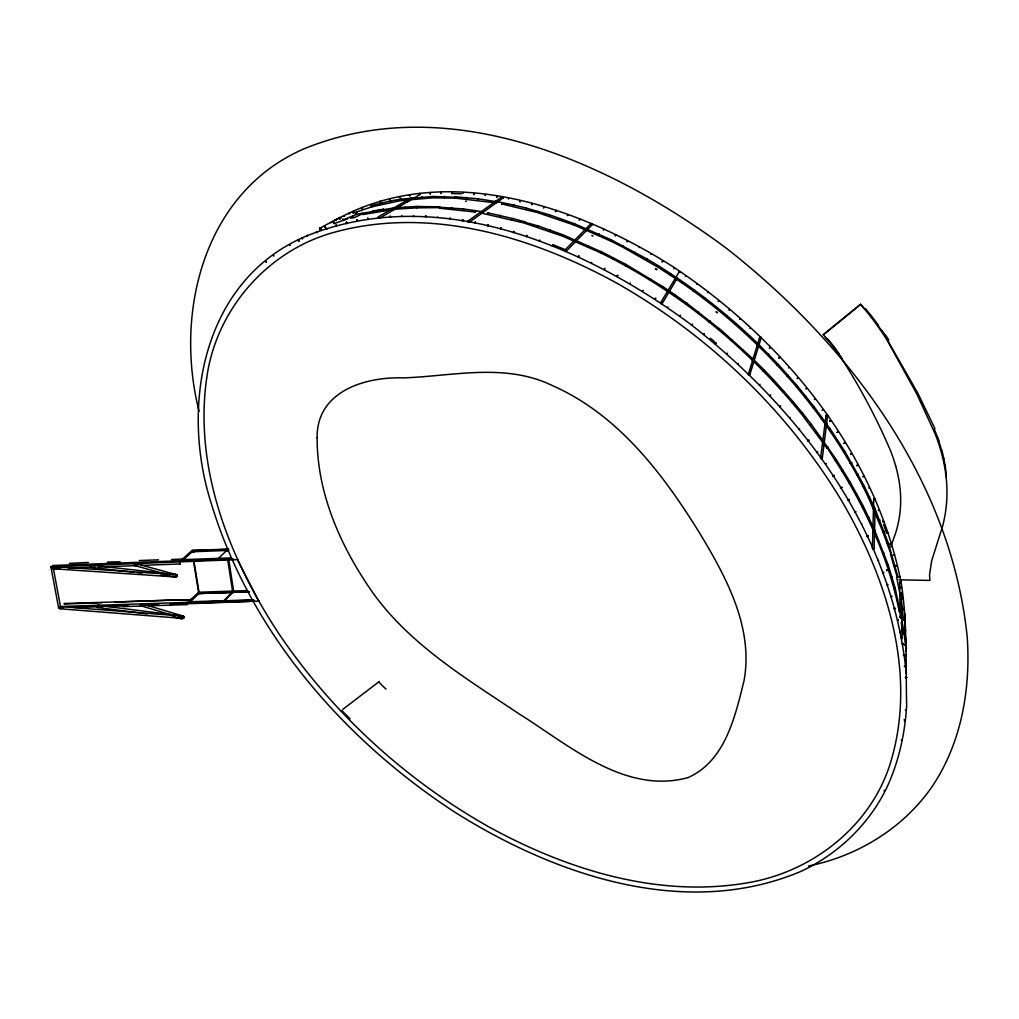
<?xml version="1.0" encoding="UTF-8"?>
<svg xmlns="http://www.w3.org/2000/svg" width="1019" height="1019" viewBox="0 0 1019 1019"><rect width="100%" height="100%" fill="white"/><g stroke="black" fill="none" stroke-linecap="round" stroke-linejoin="round"><path stroke-width="1.5" d="M425.713 215.722L425.611 217.136L425.827 216.181M420.045 194.514C420.911 193.202 418.389 193.151 420.045 194.514L379.208 218.372L378.074 217.913L378.457 216.78L411.434 197.775M455.518 197.253L433.088 196.476L401.078 199.164L401.32 200.488L433.113 197.826L455.34 198.157L455.417 196.807L478.408 198.832L501.934 202.564L501.705 203.902L537.637 212.627L574.066 225.046L574.55 223.785L611.107 239.771L647.231 259.119M475.376 212.054L475.593 210.666L463.467 208.946L439.482 207.214L439.571 208.22L475.376 212.054L475.593 210.666L481.694 211.748M501.641 203.775L501.908 202.564L501.679 203.902L501.947 202.59L513.869 205.061L513.652 206.36L513.894 205.125L525.893 207.978L550.145 215.06L574.525 223.772M824.333 442.131L823.798 442.883C820.41 441.762 826.218 440.705 823.479 442.934M455.226 197.444L455.391 196.807L455.315 198.157L495.794 202.87M825.785 423.178L825.199 424.515L826.6 423.968M905.662 651.408C908.222 650.874 902.809 624.405 905.483 630.646M439.775 207.417L439.622 208.22L439.66 206.819L416.542 206.462L416.656 207.825L416.389 206.984L416.567 207.863L439.456 207.621M872.965 530.262C875.614 527.282 872.901 533.09 873.436 529.243L874.073 529.256M873.525 509.245C875.971 506.328 873.449 511.971 873.984 508.252L874.608 508.264M874.519 529.689L873.41 530.695M567.901 214.589L567.443 215.671L567.825 214.627M899.841 593.708C902.274 590.893 899.752 596.37 900.299 592.752L900.911 592.765M901.751 616.89L901.28 617.871C897.943 616.686 903.738 615.986 900.962 617.922M872.633 549.228L874.124 548.681L875.092 508.978L873.958 509.666M544.019 206.844L543.611 208.042L543.942 206.819M874.71 498.762C872.289 499.845 876.99 498.304 873.742 498.979L872.391 548.655L873.907 548.158M886.555 570.334L886.708 569.659L886.874 570.882M513.398 232.689L513.805 231.326L513.487 232.128M463.53 209.404L463.327 210.334L463.518 209.545M432.935 196.985L433.253 197.329M478.178 199.597L478.382 198.832L478.191 199.469M449.965 218.728L450.22 217.9L449.99 218.588M401.753 215.85L402.11 216.206M463.225 209.748L463.467 208.971L463.237 209.608M353.364 211.2L353.478 211.621M526.798 235.389L526.39 236.701L526.747 235.376M552.871 244.7L552.323 245.987L552.846 244.662L552.362 245.999L552.871 244.662L565.889 249.935L565.354 251.234L565.825 250.05M679.189 271.818C680.641 273.359 681.265 271.742 679.214 271.742L660.694 302.694L661.191 303.815L662.312 303.344L676.998 278.62C675.47 275.334 675.368 281.295 676.985 277.996M425.815 216.461L425.496 216.525M455.506 197.393L455.226 197.571M501.781 197.482C503.819 194.604 503.08 200.208 501.896 197.177C503.526 195.826 503.564 198.743 501.857 197.673M759.652 337.34C760.518 340.486 761.83 335.837 759.652 337.34L748.303 374.47M178.223 600.115L191.215 599.631L64.21 603.49M178.198 599.809L114.587 602.102M171.523 559.52L184.414 558.947M898.924 579.811L930.003 580.435A45.498 41.906 -4.1 0 1 929.583 574.576L931.633 560.947L942.69 525.906A164.53 156.569 6.9 0 0 944.193 519.384A151.984 144.456 5.6 0 0 945.033 514.977A145.793 138.508 5 0 0 946.893 497.068A147.551 140.189 5.2 0 0 946.982 492.534A155.194 147.5 6 0 0 945.759 474.192A168.071 159.817 7.4 0 0 944.689 467.25A175.816 167.192 8.3 0 0 943.785 462.601A182.286 173.345 9 0 0 942.741 457.951A193.355 183.84 10.2 0 0 940.231 448.627A206.475 196.247 11.7 0 0 938.779 443.953A217.748 206.857 12.9 0 0 935.467 434.591L916.896 394.136L887.689 341.225A316.068 299.586 25 0 0 884.467 336.13A288.619 274.722 23.1 0 0 881.142 331.086A268.354 256.189 21.6 0 0 877.69 326.093A243.592 233.389 19.5 0 0 864.571 309.139L860.52 304.324L823.276 334.691L826.957 338.868M107.492 562.029L120.115 561.813M512.277 219.798L512.608 218.461L525.167 221.913L524.785 223.263L562.552 236.153L600.344 252.699L600.879 251.617L563.048 234.841L537.777 225.81L537.37 227.148L537.752 225.81L525.142 222.359M575.149 241.21L575.697 239.975L575.226 241.159M425.496 216.385L425.636 215.735M439.469 207.481L439.775 207.29M69.496 563.341L88.335 562.437M347.594 218.881L334.105 223.607L333.608 222.32M193.024 552.336L193.865 552.387M539.701 240.344L539.611 240.611M316.514 231.644L317.176 232.778L316.578 231.555M226.485 551.024L227.339 551.062M549.942 231.428L550.362 230.116L550.043 230.88M342.957 218.894C341.199 222.295 354.026 213.812 362.675 213.188L394.277 207.851L416.542 206.462L416.593 207.863L394.404 209.252L363.019 214.538C364.407 211.302 354.905 219.136 350.345 218.015M340.601 218.626L339.518 217.595L319.851 228.205L319.699 229.568L320.144 228.141L321.01 228.957L319.851 228.205M490.114 201.202C490.203 200.488 489.77 202.055 489.935 200.87M349.912 213.57C347.262 213.328 350.816 212.589 348.676 213.863M828.078 447.379L826.944 448.118L801.584 414.147L802.055 413.638L802.666 413.281L811.493 424.503L835.847 458.881L850.266 482.267L863.118 505.844L874.366 529.498L888.148 564.883L895.23 588.23L900.044 611.502L899.255 611.464L896.784 600.013L897.586 599.643M333.531 222.486L334.105 223.607M822.308 458.308L827.67 415.344L826.88 414.567L826.065 415.332L820.562 458.295C822.435 461.123 822.486 455.506 820.562 458.295M401.32 200.488L401.053 199.189L401.359 200.45L371.693 206.87L371.26 206.067L371.718 206.857L371.311 205.583L390.888 200.896L401.104 199.164L401.41 199.991M395.015 208.628L394.264 209.481M412.262 198.578L411.536 199.406M578.346 256.966L578.919 255.654L578.397 256.928M352.701 215.824L353.122 217.123M494.979 202.233L495.743 201.405M588.103 246.152C587.237 247.63 589.148 243.885 587.759 246.776M524.836 222.83L525.167 221.925L524.785 223.148L481.465 213.137M520.289 201.202L520.161 200.909M537.663 212.194L537.968 211.315L537.854 212.13M441.1 193.381L440.947 192.222L440.921 193.483M587.211 229.428L586.434 230.256M158.505 559.826L139.285 560.539M352.65 215.85L353.033 217.136M662.312 303.344L661.815 302.21L660.694 302.694M669.292 291.37L667.865 291.969L668.426 290.53M667.598 291.383L668.107 290.606L669.216 291.052L668.133 292.147M513.78 231.772L513.678 232.166M748.494 374.75C750.685 376.011 749.831 371.833 748.303 373.82M789.967 417.777L790.043 417.421M662.859 286.67L625.997 264.443L600.955 251.438L600.331 252.687C673.916 288.746 739.399 340.766 792.464 403.129L793.534 402.225L802.666 413.281L802.093 413.892M796.438 385.883L795.877 386.265L796.858 385.36L814.206 406.912L830.23 428.986L844.853 451.455L864.023 485.604L874.888 508.532L888.211 542.821L897.828 576.588L896.554 576.881L900.299 595.682M754.2 360.395L753.041 361.159L754.136 360.713L753.958 359.809L721.337 330.258L686.793 303.191M758.951 344.957L757.83 345.696L758.888 345.263L758.709 344.397C725.082 311.725 687.685 282.887 647.243 259.132L646.887 259.718M761.142 337.939C760.416 334.869 758.913 339.442 761.142 337.939L749.908 374.47M508.379 198.68L508.545 199.011M825.033 423.649L826.091 424.681L826.536 423.662L825.479 423.229L825.466 424.681M827.67 415.344C824.575 415.357 829.199 415.408 826.065 415.332M525.829 208.678L525.868 207.991L525.791 208.806M780.299 406.212L779.726 406.798L780.732 405.919M693.149 290.81L693.888 289.74L693.124 290.797C727.222 315.699 758.684 344.193 786.744 375.744L787.725 374.826L786.732 375.705L795.979 386.214L796.82 385.386L778.338 364.484L758.658 344.358L757.384 345.275L758.442 344.218M539.739 240.217L539.369 241.134M899.611 582.167C901.497 579.645 900.974 584.817 899.611 582.167L900.21 617.438M474.102 194.489L474.09 193.33L473.924 194.514M900.146 617.145L901.318 616.457M900.261 594.115L901.395 593.453L902.184 638.263L901.318 639.028M902.872 633.767L904.21 633.665L902.184 622.329L901.318 622.762L902.859 633.818L904.21 633.665L905.369 644.696L904.031 644.861L905.356 644.67M899.65 611.553L900.286 611.043M884.517 790.298L883.995 790.961M466.829 198.794L466.817 197.61L466.689 198.96M903.535 620.291L904.834 620.163L903.522 620.253L904.834 620.176L903.573 620.329L901.293 601.872M537.93 211.876L537.701 212.067M895.217 588.269L893.918 588.574L890.581 576.945L891.918 576.614M587.797 246.738L588.167 245.77M897.051 576.945L897.815 576.525L897.179 576.92M899.306 588.001L901.509 587.364L900.274 587.441M891.307 554.476L890.555 554.476L891.307 554.069M897.586 600.089L896.796 600.076L897.319 599.694M899.255 611.438L900.529 611.285M887.511 565.328C887.396 564.411 887.855 565.698 887.511 564.883M901.407 630.799L901.318 629.984M430.336 193.992L430.298 192.68L430.349 194.005M886.899 565.201L890.606 576.996L891.905 576.576M759.779 384.711L759.97 384.29M763.256 371.056L764.212 370.063L774.287 380.596L793.521 402.212L792.476 403.116L801.596 414.16L802.157 413.548M768.568 354.332L767.715 355.249L768.632 354.345M894.478 554.705L893.243 554.998L894.478 554.629M888.211 542.821L886.95 543.229L882.913 531.829L884.161 531.459M887.574 543.203L887.689 543.165M612.865 258.992L613.489 257.756L612.903 258.89M451.863 193.47L451.799 192.171L451.85 193.495L451.876 192.196L451.85 193.495L461.25 193.814M886.543 532.835L887.791 532.466L886.555 532.873L887.778 532.453L886.555 532.861L883.588 524.492M444.106 196.463L444.118 197.775L444.195 196.489M882.925 531.867L884.135 531.37M550.324 230.549L550.005 231.338M891.192 554.514L886.938 543.178L888.097 542.732M550.018 215.735C549.903 216.079 550.031 215.187 549.865 215.684M796.399 385.653L795.839 386.214C824.473 420.21 849.349 457.493 868.455 497.654L869.653 497.055L868.455 497.629L882.938 531.88M749.627 373.438L748.698 374.393M753.347 360.42L753.869 359.758L764.225 370.075L763.256 370.992M758.136 344.982L758.645 344.371L757.818 344.218L758.888 345.263C758.735 343.301 757.55 346.052 758.403 344.524M591.746 224.256C590.549 224.791 593.389 224.639 591.084 223.518L564.832 250.152L564.883 251.387L566.093 251.375L592.243 224.651C592.701 221.925 589.109 225.263 592.243 224.651M512.417 218.983L512.34 219.824L512.659 218.512L487.834 212.831L487.566 214.207L487.808 212.844M562.093 219.709L561.877 220.473L562.221 219.76M53.039 568.067L51.982 568.347L52.389 566.539L176.504 574.678L177.382 575.862L176.274 576.996L52.491 568.717L52.135 567.137L52.924 566.895M858.113 465.046L856.966 465.607L858.125 464.995M562.908 235.389L562.806 235.644M886.899 565.354L886.861 565.328C875.652 532.364 860.278 500.902 842.063 471.262L843.235 470.536L842.165 471.084M843.732 452.156L844.84 451.442L843.757 452.041M821.925 418.376L821.301 418.694L821.862 418.121M837.083 432.26L838.191 431.559L837.223 432.273M826.167 463.543C824.753 464.944 826.205 463.327 825.517 463.849M817.263 451.99L816.665 452.602L817.837 451.786M819.263 436.514C819.722 436.183 819.174 436.247 819.314 436.157M371.324 205.583L371.718 206.857L353.313 213.137L352.791 211.888L353.3 213.124M574.347 224.142L574.066 225.021L574.461 223.862L574.054 224.982L610.534 241.006L611.107 239.783L610.738 240.624M727.184 353.376C727.26 353.211 726.98 353.606 727.018 353.389M732.317 339.9L731.502 340.881L732.164 340.206M737.539 325.481L737.527 325.66M496.852 197.38L496.954 196.157L496.724 197.406M625.322 265.666L625.984 264.481M603.414 229.925L603.808 229.109L603.592 229.734M815.124 398.913L814.563 399.448M806.118 388.876L806.768 388.239L806.169 388.57M890.746 546.872L895.943 532.084A136.329 129.655 9 0 0 897.013 528.275A127.388 121.044 8.1 0 0 897.956 524.428A123.312 117.134 7.7 0 0 898.771 520.543A121.21 115.122 7.5 0 0 900.414 492.648A130.241 123.745 8.4 0 0 900.07 488.585A135.973 129.196 9.1 0 0 899.293 482.458A141.985 134.916 9.7 0 0 898.592 478.357A154.111 146.43 11 0 0 895.676 466.001M635.257 252.355L634.646 253.464L635.155 252.483M799.456 428.795L798.871 429.432L799.571 428.719M591.453 224.702L591.084 223.518M615.349 235.669L615.756 234.727L615.31 235.758M716.077 343.034C715.185 345.25 716.191 341.76 710.256 338.232M720.841 330.755C721.095 330.551 720.879 330.767 720.904 330.831M726.751 316.501L726.865 316.234M233.542 591.861L232.803 591.173L233.542 591.861L223.849 601.07L232.803 591.173M770.249 395.436L769.689 395.869L770.721 394.901M487.859 225.925L488.05 224.6L487.795 226.014M627.5 241.07L627.067 241.885L627.437 241.185M383.424 209.239L383.743 210.576L383.488 209.201L372.916 210.997L373.311 212.258L373.03 210.997M591.504 262.545L591.721 262.291M625.946 264.532L625.335 265.666M604.458 269.169L604.878 268.29L604.445 269.054M703.989 334.028L703.53 334.563L704.116 333.735M709.644 321.354C708.243 323.214 710.905 319.839 709.555 321.456M715.873 307.356C716.09 307.19 715.835 307.432 715.937 307.42M779.102 358.013L779.879 357.21L778.975 358.077M768.275 354.561L767.664 355.262L768.186 354.841M600.802 251.833L600.624 252.19M610.852 240.255L610.521 240.981L622.622 247.069L623.233 245.872L622.622 247.057L658.401 267.449L681.698 282.709L682.221 281.945M639.257 247.388L639.142 247.617M760.556 337.48L759.97 338.117M638.353 271.602C637.55 272.939 638.353 271.602 638.021 272.111M617.565 275.563L617.247 276.162M739.667 319.24L740.227 318.514M729.719 309.419L729.184 310.158M649.995 280.059L650.682 278.913L650.173 279.741M630.086 283.218L630.277 282.951M662.184 261.883L662.872 260.762L662.274 261.717M692.079 324.666L691.672 325.278L692.525 324.131M650.81 254.406L650.937 254.177M643.053 290.39C642.887 290.632 642.492 291.319 642.862 290.708M658.605 267.08L659 266.456M53.243 568.092L52.491 568.717L60.465 568.373M709.224 321.966L709.963 321.061L709.148 322.029M707.581 292.784L708.129 292.045M679.877 315.966L680.437 315.126L679.609 316.285M217.314 559.444L218.066 560.144L217.314 559.444L226.485 550.731M686.755 303.229L685.978 304.324L686.781 303.191L674.909 294.771L662.872 286.67L662.21 287.689M537.726 225.849L537.344 227.135L537.79 225.823M224.537 601.083L223.772 600.395M673.903 268.876L674.361 268.137M674.272 295.65L674.884 294.771M98.423 606.916C97.353 608.878 96.041 605.452 97.862 605.324L183.395 616.138L184.235 617.285L183.14 618.431L59.968 608.776L59.331 608.037L60.159 606.547L183.369 616.138C186.579 621.373 173.79 616.317 172.249 617.055M655.026 299.28L655.765 298.108L655.332 298.809M566.093 251.375L566.054 250.139L564.832 250.152M91.188 566.704C90.092 568.653 88.78 565.176 90.615 565.074L176.542 574.678L177.191 575.913L176.312 576.996L160.658 575.238M670.629 274.136L670.12 274.901L670.731 273.945M667.712 307.139L667.878 306.91M729.26 310.069L729.286 309.903M685.328 276.416L685.621 276.009M739.845 319.049L739.679 319.074M822.104 410.326L822.728 409.829M696.881 284.008L696.665 284.314M704.715 298.771L705.212 298.147L704.74 298.809M135.96 565.01C134.444 567.316 133.196 562.87 135.603 563.532L176.898 574.792M718.726 301.038L718.229 301.599L718.752 300.898M64.235 604.012L101.938 602.713M890.555 554.502L891.192 554.094M890.096 543.879L891.345 543.611L890.109 543.98M902.554 622.584L901.382 622.787M900.146 587.734L899.675 587.53M704.078 333.926L703.9 334.143M715.593 343.53C714.383 344.982 716.854 342.053 715.656 343.62M738.023 363.719C738.635 363.223 738.113 363.77 738.202 363.503M411.128 197.852L412.224 198.896L411.128 197.852L410.963 199.176L412.224 198.896L411.128 197.852L410.772 198.922M750.124 328.207L749.946 328.564M451.43 207.672L451.392 209.061L451.506 207.685M481.49 213.328C482.904 209.621 479.197 214.78 482.191 212.143M747.908 335.06L748.417 334.64L747.997 335.149M742.762 350.141C743.437 349.606 742.087 350.931 742.851 350.243M169.893 604.433L259.361 601.057M753.347 360.216L753.894 359.796L752.582 360.713L753.359 359.567M675.482 278.62L675.915 277.563L676.794 277.728L676.247 279.117M769.931 347.721L770.339 347.199L769.434 348.141M783.7 391.767L783.076 392.226L783.675 391.538M788.604 367.961L788.668 367.655M753.64 359.949L753.028 359.631L754.136 360.713L753.958 359.809L753.258 360.509M63.395 607.897L58.631 608.05L50.95 566.959L238.166 559.571M779.344 357.593L779.828 357.198M253.464 599.885L188.4 601.783L198.743 592.243L247.655 590.587M193.317 559.966L198.756 593.504L248.037 591.466M188.757 602.051L188.91 603.273L198.947 593.491L249.426 591.797M232.854 559.125L181.981 561.023L181.764 559.724L191.98 550.502L228.765 549.05M192.247 550.451L228.371 549.419M181.981 561.023L192.196 551.776L228.715 550.387M805.252 396.582L805.698 396.073L805.15 396.658M793.024 402.505L792.96 402.836M58.631 608.05L60.49 606.509L254.011 600.191M592.982 236.013L591.835 235.478M823.25 334.869L860.507 304.49M805.201 396.34L804.692 396.799L805.316 396.264M50.95 566.959L52.848 565.494L232.88 558.794M835.478 459.302L835.249 459.454M342.804 709.377L379.195 681.545M339.518 217.595L339.365 218.907L339.811 217.518L340.639 218.321L339.811 217.518L339.098 218.333L339.926 219.136M379.208 218.372C378.839 214.984 380.023 219.467 378.457 216.78M829.581 429.266C829.861 429.891 830.167 428.4 829.542 429.598M827.428 447.608L826.944 448.029L828.065 447.316M833.708 475.975L834.204 475.465L833.58 476.051M502.24 196.629L468.052 220.996L468.116 222.231M503.157 197.928L469.046 222.409L469.453 221.263L468.32 220.805M142.673 605.783C140.889 607.222 140.609 603.273 142.571 603.974L183.751 616.24M873.78 498.992L874.671 498.724M837.172 440.361L836.675 440.921L837.389 440.246M835.402 459.021L834.688 459.633L842.076 471.275L843.235 470.612L842.14 471.275M857.527 474.625L858.011 474.179L857.412 474.688M856.393 494.508C856.826 494.164 855.54 494.661 856.291 494.177M855.374 512.098L855.896 511.614L855.247 512.162M835.287 459.085L834.688 459.645L827.377 447.965M857.438 474.319L856.852 474.829L857.552 474.268M814.461 399.512L815.047 398.888M878.747 541.382C878.544 541.535 879.079 541.624 878.747 541.815M330.78 222.804C439.698 158.327 576.372 204.666 674.693 267.819C783.751 340.906 874.862 451.2 901.076 582.193C907.687 623.144 905.585 664.757 906.668 706.078C904.796 734.559 898.554 762.709 886.339 788.591C868.354 825.072 837.605 854.419 800.756 871.449C685.66 920.017 555.088 875.334 454.92 812.245C343.569 739.565 250.356 632.34 211.341 503.679C180.032 406.263 202.361 280.505 305.292 236.51C436.005 182.936 582.358 244.713 689.01 323.087C799.571 408.301 892.695 531.294 906.324 673.877M466.333 201.38L465.543 201.138M878.977 510.392L878.263 510.519L878.862 510.06M887.192 584.957C888.683 584.537 886.645 584.639 887.447 584.435M878.429 560.284C878.174 560.45 878.76 560.552 878.416 560.73M887.702 584.804L887.447 584.893M891.434 596.854L891.969 596.433L891.307 596.892M186.885 604.611L186.872 602.458L186.885 604.611L148.048 605.834M873.614 530.046L874.391 529.549L873.436 529.243L874.506 530.288L873.996 529.511M199.813 592.523L200.233 592.74M60.057 608.725C60.796 603.592 59.408 611.413 60.236 606.7M869.207 487.49L868.736 488.025M180.197 563.966L180.185 561.8L180.197 563.966L140.813 565.418M897.051 576.525L890.542 554.463M897.561 620.176L898.389 620.265L897.688 620.151M896.605 565.596C896.962 566.526 896.402 565.086 896.605 566.004M891.307 596.421L891.434 596.395M894.389 565.762L895.026 565.367L894.262 565.787M897.701 620.635L898.376 620.304L897.561 620.66M808.5 865.997C857.858 856.1 903.777 827.912 932.41 786.146C961.618 742.507 970.776 688.602 967.209 636.913C950.969 479.121 847.872 343.327 726.076 248.037C609.362 161.397 448.946 90.029 304.656 148.557C203.749 191.725 173.982 312.616 199.1 411.396M320.577 229.734L319.418 228.982L320.144 228.141L321.01 228.957M902.516 598.293L901.751 598.191L902.503 597.873M495.82 203.048L496.317 201.635L495.03 201.928L495.514 202.985L496.508 201.902M481.401 211.621L480.701 212.805M586.384 228.613L585.861 230.027L587.161 229.734L586.078 228.676L585.67 229.759M575.366 241.567C578.091 239.261 572.156 240.382 575.684 241.49L576.092 240.382M676.221 277.499L676.998 278.62M353.453 211.048L353.924 211.672M882.862 521.741L883.549 521.193M897.179 576.487L897.815 576.55M904.222 719.86L905.318 720.318L904.515 721.337M181.764 559.724L231.058 557.89M68.337 568.08L95.124 567.099M98.27 566.984L137.654 565.532M198.756 593.504L249.235 591.81M188.91 603.273L253.655 601.172M74.527 607.528L96.78 606.814M99.964 606.7L103.136 606.598M107.899 606.445L128.572 605.77M139.692 605.413L158.773 604.789M123.21 606.611L144.953 605.936M394.468 207.851L393.474 208.971L394.977 208.946L394.149 207.787L393.474 208.971M575.633 239.924L574.576 241.044M823.811 441.38L822.702 442.437M90.36 567.316L134.1 572.245M137.221 572.602L141.908 573.124M903.942 608.432L903.14 608.814M97.607 607.553L147.373 613.884M901.051 598.93L902.159 598.612L900.974 598.892M669.024 290.772L668.107 290.606L669.228 291.689L669.216 291.052M874.862 508.43L873.984 508.252L875.041 508.685M901.344 637.461L902.184 638.263M873.92 548.095L872.659 548.515L874.124 548.681M182.783 618.342C186.26 617.081 180.809 615.056 183.14 618.431C181.79 611.744 184.694 623.004 178.21 616.966M175.918 576.894C179.433 575.697 173.918 573.544 176.274 576.996C175.293 571.71 177.128 579.187 172.861 576.053M134.635 565.57L169.804 575.213M141.603 606.012L175.153 616.049M97.862 605.324L98.525 606.063M90.615 565.074L91.29 565.838M52.682 566.488L53.319 567.239M303.254 237.822L302.095 237.835L302.197 239.045M681.686 282.696L693.137 290.823M135.603 563.532L136.087 564.577M895.23 588.218L893.918 588.485L896.784 600.025M481.809 213.251L480.662 212.156L480.892 213.086M860.52 304.324L864.583 308.961M825.123 336.945L826.931 339.06A205.545 196.629 20.2 0 1 835.58 349.874A222.881 212.665 21.6 0 1 840.382 356.574C859.819 386.685 876.862 418.491 890.835 451.506A176.911 167.944 13.5 0 1 895.688 466.001M273.984 255.833C273.856 255.654 273.321 255.489 273.551 256.062M838.854 353.95L841.987 358.357M887.689 340.537L917.941 393.398L934.933 428.591M401.231 200.425L401.027 199.66M258.915 601.541L237.694 560.042M344.524 216.257L344.065 216.206M371.018 204.539L371.515 204.972M307.19 235.898C307.611 235.618 307.878 234.485 307.228 236.013M298.962 240.981L298.236 239.885L298.936 240.993M362.407 209.443L361.885 209.022M336.678 225.734L336.245 224.868L336.665 225.734M60.49 606.509L53.306 568.08M193.725 559.584L199.164 593.109M191.98 550.502L192.196 551.776M198.743 592.243L198.947 593.491M228.587 558.769L233.682 591.44M227.568 558.934L232.663 591.606M904.974 613.667L905.139 629.436M350.09 718.752A132.062 85.532 52.3 0 1 341.862 710.574M385.997 689.124A102.932 61.344 51.5 0 1 378.826 682.017M865.309 308.49A204.692 152.952 39.3 0 1 878.454 325.379M827.39 338.601A172.109 125.286 39.5 0 1 836.051 349.351M835.873 349.441A182.91 130.941 39.9 0 1 839.121 353.822M878.034 325.583A222.855 162.072 40.1 0 1 881.486 330.5M881.894 330.347A236.37 168.199 40.8 0 1 885.218 335.302M885.638 335.175A253.26 174.364 41.8 0 1 888.861 340.168M934.156 428.757A224.193 184.312 13.9 0 1 937.429 437.278M937.722 437.227A214.792 178.631 10.4 0 1 939.149 441.482M938.907 441.533A202.819 169.587 8 0 1 941.441 449.978M941.798 449.927A192.413 162.339 3.3 0 1 942.817 454.143A186.006 157.346 1.1 0 1 943.747 458.346M943.785 458.346A178.007 150.825 -1.2 0 1 944.842 464.639M945.046 464.613A163.715 138.75 -4.8 0 1 946.333 477.109M390.837 201.151L391.22 202.195L390.85 201.049M405.167 207.341L405.435 208.335L405.167 207.341M411.434 198.221L411.727 199.176L411.434 198.221M437.648 217.404C438.272 217.633 437.673 216.818 437.661 217.264M336.104 225.059L336.13 225.059M390.188 216.206L390.468 217.225L390.188 216.206M394.162 208.245L394.468 209.239L394.162 208.245M368.228 219.11L367.961 218.117L368.216 219.11M372.865 211.251L373.26 212.347L372.865 211.251M378.864 217.136L379.157 218.142L378.864 217.136M422.426 197.788L422.261 196.973L422.414 197.788M451.264 208.462L451.417 207.698L451.264 208.462M499.87 216.576L500.176 215.429L499.87 216.576M413.523 215.964L413.727 216.716L413.536 215.824M462.715 193.292L462.893 192.54L462.715 193.292M485.248 195.406L485.452 194.527L485.261 195.279M357.427 220.932L357.032 219.926L357.44 221.047M367.757 218.384L368.114 219.518L367.783 218.384M427.84 207.086C428.451 207.991 427.865 206.169 427.84 207.226M466.626 198.374L466.804 197.61L466.626 198.374M356.943 220.206L357.325 221.327L356.943 220.206M326.156 228.18L326.602 229.351L326.156 228.18M462.766 219.926L462.524 221.11L462.766 219.926M513.563 206.182L513.869 205.074L513.563 206.182M531.765 204.679L532.109 203.52L531.765 204.59M462.422 220.779L462.715 219.684L462.435 220.894M519.996 201.737L520.136 201.01L519.996 201.737M289.498 244.751L289.867 245.617L289.523 244.738M380.202 201.329L380.469 202.322L380.24 201.202M389.691 198.832L390.111 199.941L389.691 198.832M475.02 223.008L475.338 221.925L475.02 223.008M381.399 204.067L381.144 203.15L381.373 204.08M317.138 437.737C316.909 493.897 341.276 547.942 373.132 593.16C410.568 645.18 466.333 678.527 518.607 713.58C568.462 744.672 624.723 794.858 687.876 777.65C725.248 761.269 735.158 716.484 744.048 680.603C753.652 627.411 726.165 577.06 699.633 533.09C662.949 473.746 617.909 414.364 552.273 385.539C505.271 362.675 453.264 376.062 403.741 377.883C365.49 376.521 316.45 391.079 317.138 437.737M335.468 219.837L336.168 220.588L335.493 219.824M380.889 203.201L381.335 204.335L380.928 203.112M362.586 213.366L362.917 214.474L362.598 213.289M409.472 195.113L409.651 196.107L409.472 195.024M487.719 225.798L488.076 224.626L487.732 225.798M346.931 223.288L346.613 222.244L346.931 223.288M346.371 222.371L346.855 223.569L346.371 222.371M418.949 194.005L420.401 193.559L418.975 193.903M422.083 197.329L422.337 198.285L422.095 197.215M579.391 220.193L579.887 219.021L579.403 220.142M500.533 228.918L500.889 227.734L500.533 228.918M861.692 523.868C861.539 524.046 861.908 524.148 861.692 523.868M862.507 505.959L861.896 506.481L862.507 505.959M863.437 485.732L862.851 486.229L863.437 485.732M298.147 239.987L298.567 240.968L298.198 239.911M399.448 196.718L399.83 197.852L399.473 196.718M656.771 269.513L655.497 269.029L656.771 269.513M325.15 227.262L324.475 226.18L325.15 227.262M362.025 207.456L362.598 208.589L362.063 207.392M555.521 211.608L555.915 210.462L555.533 211.532M899.994 582.244C900.656 584.384 901.191 579.798 899.994 582.244M874.085 498.762C874.455 501.552 875.729 497.043 874.085 498.762M183.433 560.858L184.375 561.252L183.433 560.858M206.615 378.711C193.89 469.593 229.95 559.686 279.282 634.34C333.06 713.542 405.46 779.802 488.802 826.842C566.781 869.615 657.675 898.147 747.144 882.874C812.5 872.137 871.704 825.861 890.912 761.397C917.317 672.731 886.823 578.295 841.847 501.131C787.445 410.67 708.753 335.506 617.145 283.346C532.555 236.841 431.203 206.029 335.2 232.014C267.768 249.948 215.735 309.623 206.615 378.711M190.12 601.643L191.05 602.025L190.12 601.643M586.243 229.925L586.766 228.727L586.256 229.861M598.408 235.249L598.968 234.064L598.408 235.249M717.363 312.667L716.23 311.954L717.363 312.667M906.222 709.937L905.381 709.593L906.197 709.886M905.216 720.28L904.388 719.936L905.203 720.229M901.917 740.367L901.242 739.947L901.904 740.316M899.548 632.175L900.923 632.009L899.65 632.073M904.464 666.451L906.4 666.286L904.464 666.528M906.604 677.571L905.522 677.813L906.592 677.597M903.012 643.588L902.312 643.448L902.949 643.524M904.655 655.064L903.318 655.319L904.63 655.026M906.108 655.599L905.05 655.828L906.095 655.625M902.414 609.566L903.7 609.477L902.452 609.515M895.408 608.432L894.236 608.852L895.408 608.432M904.133 608.572L903.254 608.827L904.133 608.547M899.573 576.563L898.299 576.779L899.573 576.537M904.834 618.953L904.07 619.195L904.821 618.915M882.505 572.78L883.83 572.411L882.607 572.665M882.709 553.546L883.995 553.177L882.734 553.635M893.752 565.647L894.988 565.341L893.765 565.66M873.13 530.007L873.754 529.587L873.117 529.982M265.755 261.335L266.481 262.38L265.781 261.297M868.328 535.943L867.08 536.567L868.315 535.918M879.741 520.008L878.544 520.518L879.741 519.996M873.691 509.003L874.888 508.506L873.716 509.08M867.042 536.44L868.29 535.905L867.156 536.338M867.704 518.187L868.952 517.677L867.717 518.2M849.069 499.539L847.859 500.253L849.056 499.527M847.821 500.138L849.031 499.488L847.872 500.087M864.048 476.255L862.864 476.752L864.036 476.242M841.834 487.49L840.65 488.216L841.834 487.451M850.266 482.305L849.056 482.955L850.266 482.293M856.979 465.556L858.1 464.97L856.979 465.556M833.02 476.166L834.192 475.453L833.007 476.153M850.457 463.378L851.629 462.817L850.457 463.378M850.47 463.403L851.629 462.817L850.559 463.288M845.197 442.654L844.076 443.341L845.171 442.628M851.846 453.812L850.878 454.207L851.82 453.773M840.611 488.114L841.796 487.439L840.611 488.114M830.842 420.58L830.065 421.229L830.791 420.669M617.081 276.404L617.743 275.181L617.106 276.353M807.952 440.883L809.073 440.068L807.94 440.87M810.398 425.28L811.481 424.49L810.436 425.229M813.149 407.676L814.206 406.912L813.175 407.613M774.287 380.609L773.281 381.475L774.274 380.66M786.757 375.68L787.381 375.056L786.757 375.68M777.357 365.35L778.312 364.535L777.357 365.35M698.486 311.929L697.684 313.011L698.448 311.941M798.081 377.769L797.113 378.584L797.979 377.756M900.911 632.035L900.236 632.353L900.872 632.086M903 643.651L902.312 643.944L902.961 643.702M355.886 212.958L356.968 212.449L355.886 212.958M769.511 347.963L770.249 347.25L769.574 347.874M905.522 630.761L904.337 630.901L905.483 630.799M408.619 201.112L407.345 201.596L408.619 201.112M845.146 442.755L844.152 443.341L845.095 442.806M851.795 453.901L850.865 454.461L851.744 453.952M882.696 521.537L883.448 521.206L882.696 521.537M830.103 420.923L830.816 420.554L830.103 420.923M233.644 591.504L232.689 591.504L233.657 591.529M905.509 677.38L906.592 677.52L905.509 677.38M905.05 655.421L906.095 655.548L905.05 655.421M905.471 666.069L906.35 666.209L905.471 666.069M904.477 628.952L905.114 629.143L904.477 628.952M496.126 202.985L495.03 201.928L496.126 202.985M496.317 201.635L495.438 201.469L496.533 202.526L496.317 201.635M586.957 228.842L586.078 228.676L587.161 229.734L586.957 228.842M586.74 230.192L585.658 229.135L586.74 230.192M482 211.863L481.095 211.697L482.229 212.793L482 211.863M411.829 199.342L410.733 198.297L411.829 199.342M575.901 240.115L574.983 239.936L576.117 241.032L575.901 240.115M575.684 241.49L574.55 240.395L575.684 241.49M394.57 209.404L393.436 208.322L394.57 209.404M394.748 208.029L393.843 207.863L394.977 208.946L394.748 208.029M676.565 279.053L675.482 278.009L676.565 279.053M668.782 292.147L667.662 291.052L668.782 292.147M758.454 345.696L757.384 344.651L758.454 345.696M753.691 361.159L752.57 360.076L753.691 361.159M826.358 423.407L825.479 423.229L826.536 424.261L826.358 423.407M823.798 442.883L822.702 441.813L823.798 442.883M824.091 441.558L823.161 441.38L824.256 442.45L824.091 441.558M874.582 509.666L873.538 508.659L874.582 509.666M874.047 530.708L872.965 529.663L874.047 530.708M901.165 592.931L900.299 592.752L901.318 593.746L901.165 592.931M900.872 594.128L899.853 593.147L900.872 594.128M901.586 616.635L900.681 616.444L901.739 617.476L901.586 616.635M901.28 617.871L900.223 616.852L901.28 617.871"/></g></svg>
